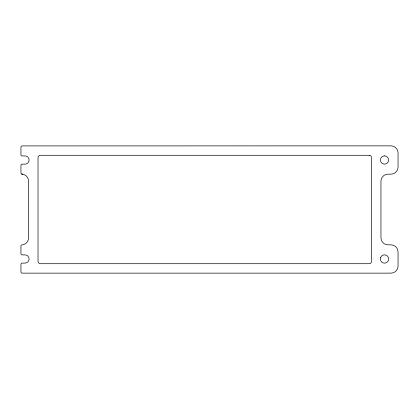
<?xml version="1.0" encoding="UTF-8"?>
<svg xmlns="http://www.w3.org/2000/svg" width="419" height="419" viewBox="0 0 419 419"><rect width="100%" height="100%" fill="white"/><g stroke="black" fill="none" stroke-linecap="round" stroke-linejoin="round"><path stroke-width="0.63" d="M22.626 174.231L21.296 173.848L20.95 173.016L20.95 165.343A1.178 1.178 0 0 1 22.128 164.164L25.679 164.128A4.127 4.127 0 0 0 25.679 155.973L22.128 155.941A1.178 1.178 0 0 1 20.95 154.763L20.95 147.09A1.178 1.178 0 0 1 22.071 145.912L390.979 145.859A7.071 7.071 0 0 1 398.05 152.93L398.05 167.076A7.071 7.071 0 0 1 390.979 174.147L388.031 174.147A7.071 7.071 0 0 0 380.96 181.218L380.96 237.783A7.071 7.071 0 0 0 388.031 244.853L390.979 244.853A7.071 7.071 0 0 1 398.05 251.924L398.05 266.07A7.071 7.071 0 0 1 390.979 273.141L22.128 273.141A1.178 1.178 0 0 1 20.95 271.962L20.95 264.289A1.178 1.178 0 0 1 22.128 263.111L25.679 263.074A4.127 4.127 0 0 0 25.679 254.92L22.128 254.883A1.178 1.178 0 0 1 20.95 253.705L20.95 246.032A1.178 1.178 0 0 1 22.071 244.858L22.626 244.769A7.071 7.071 0 0 0 28.592 237.783L28.592 181.218A7.071 7.071 0 0 0 22.626 174.231L21.678 174.105M380.562 257.764L380.394 258.581A4.127 4.127 0 0 0 384.286 263.116L385.124 263.074A4.127 4.127 0 0 0 388.623 259A4.127 4.127 0 0 0 385.124 254.92A4.127 4.127 0 0 0 380.562 257.764M384.705 155.884L383.872 155.926A4.127 4.127 0 0 0 381.112 162.357A4.127 4.127 0 0 0 388.104 162.006A4.127 4.127 0 0 0 384.705 155.884M369.176 155.287L40.376 155.287A2.357 2.357 0 0 0 38.019 157.644L38.019 261.356A2.357 2.357 0 0 0 40.376 263.713L369.176 263.713A2.357 2.357 0 0 0 371.533 261.356L371.533 157.644A2.357 2.357 0 0 0 369.176 155.287"/></g></svg>
